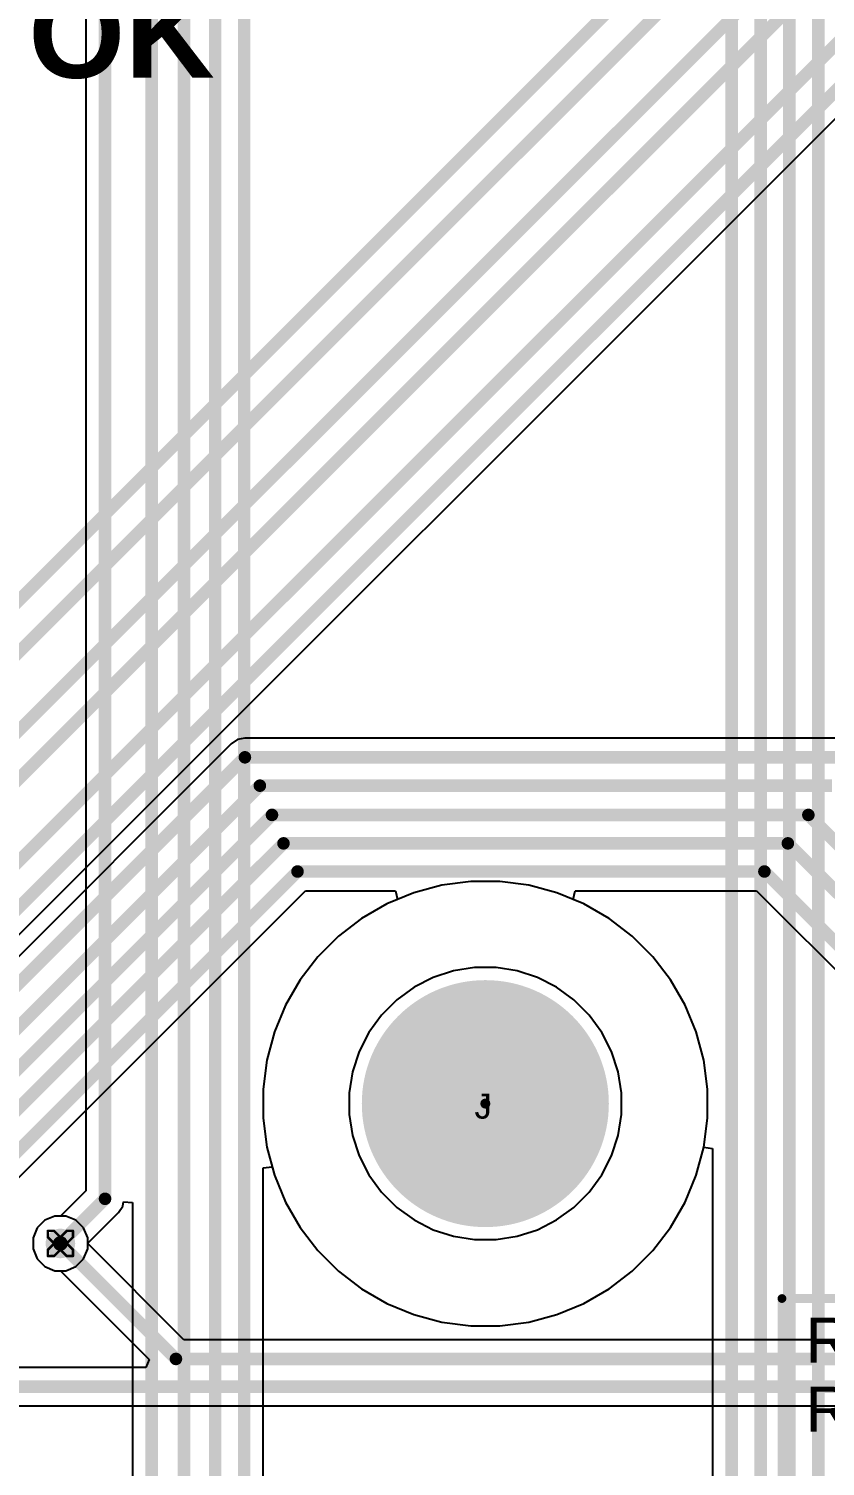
# Model space of a CAD drawing. Header units: inches. Extents: x -11 to 5379, y 0 to 5429.
# Drawn here: x 102.36 to 118.48, y 29.62 to 58.73 of the extents above; entities that cross this region are included whole.
import ezdxf

# ---------------------------------------------------------------- set-up
doc = ezdxf.new("R2010")
doc.units = ezdxf.units.IN
for name, color, linetype in [('Bottom Layer', 5, 'Continuous'), ('Bottom Solder', 6, 'Continuous'), ('Drill Drawing', 1, 'Continuous'), ('GND', 16, 'Continuous'), ('Pad Holes', 156, 'Continuous'), ('PWR', 76, 'Continuous'), ('Top Layer', 1, 'Continuous'), ('Top Overlay', 2, 'Continuous'), ('Top Solder', 216, 'Continuous'), ('Via Holes', 16, 'Continuous')]:
    doc.layers.add(name, color=color, linetype=linetype)
doc.styles.add('Arial', font='', dxfattribs={"height": 0.2})
doc.styles.add('Arial_Bold', font='', dxfattribs={"height": 0.2})
doc.styles.get('Arial').set_extended_font_data('Arial')
doc.styles.get('Arial_Bold').set_extended_font_data('Arial', bold=True)

msp = doc.modelspace()

# ---------------------------------------------------------------- hatches: boundary and pattern name
at = {"layer": 'Bottom Layer'}
h = msp.add_hatch(color=5, dxfattribs=at)
edge = h.paths.add_edge_path()
edge.add_arc((102.997, 34.135), 0.3, 0, 360)
at = {"layer": 'Bottom Solder'}
h = msp.add_hatch(color=6, dxfattribs=at)
edge = h.paths.add_edge_path()
edge.add_arc((111.598, 36.966), 0.102, 0, 360)
at = {"layer": 'GND'}
h = msp.add_hatch(color=16, dxfattribs=at)
edge = h.paths.add_edge_path()
edge.add_arc((102.997, 34.135), 0.3, 0, 360)
at = {"layer": 'Pad Holes'}
h = msp.add_hatch(color=7, dxfattribs=at)
edge = h.paths.add_edge_path()
edge.add_arc((111.598, 36.966), 2.5, 0, 360)
at = {"layer": 'PWR'}
h = msp.add_hatch(color=76, dxfattribs=at)
edge = h.paths.add_edge_path()
edge.add_arc((102.997, 34.135), 0.3, 0, 360)
at = {"layer": 'Top Layer'}
h = msp.add_hatch(color=1, dxfattribs=at)
edge = h.paths.add_edge_path()
edge.add_arc((102.997, 34.135), 0.3, 0, 360)
at = {"layer": 'Top Solder'}
h = msp.add_hatch(color=216, dxfattribs=at)
edge = h.paths.add_edge_path()
edge.add_arc((111.598, 36.966), 0.102, 0, 360)
at = {"layer": 'Via Holes'}
h = msp.add_hatch(color=7, dxfattribs=at)
edge = h.paths.add_edge_path()
edge.add_arc((102.997, 34.135), 0.15, 0, 360)

# ---------------------------------------------------------------- linework, layer by layer
at = {"layer": 'Bottom Layer'}
for p, q in [((103.512, 64.679), (103.512, 35.2)), ((110.718, 41.389), (110.148, 41.236)), ((111.303, 41.466), (110.718, 41.389)), ((111.598, 41.466), (111.303, 41.466)), ((111.893, 41.466), (111.598, 41.466)), ((112.478, 41.389), (111.893, 41.466)), ((113.048, 41.236), (112.478, 41.389)), ((110.148, 41.236), (109.603, 41.011)), ((113.593, 41.011), (113.048, 41.236)), ((109.603, 41.011), (109.093, 40.716)), ((114.103, 40.716), (113.593, 41.011)), ((109.093, 40.716), (108.625, 40.357)), ((114.571, 40.357), (114.103, 40.716)), ((108.625, 40.357), (108.207, 39.939)), ((114.989, 39.939), (114.571, 40.357)), ((108.207, 39.939), (107.848, 39.471)), ((115.348, 39.471), (114.989, 39.939)), ((107.848, 39.471), (107.553, 38.961)), ((115.643, 38.961), (115.348, 39.471)), ((107.553, 38.961), (107.328, 38.416)), ((115.868, 38.416), (115.643, 38.961)), ((107.328, 38.416), (107.175, 37.846)), ((116.021, 37.846), (115.868, 38.416)), ((107.175, 37.846), (107.098, 37.261)), ((116.098, 37.261), (116.021, 37.846)), ((107.098, 37.261), (107.098, 36.966)), ((116.098, 36.966), (116.098, 37.261)), ((107.098, 36.966), (107.098, 36.966)), ((107.098, 36.966), (107.098, 36.671)), ((116.098, 36.671), (116.098, 36.966)), ((107.098, 36.671), (107.175, 36.086)), ((116.021, 36.086), (116.098, 36.671)), ((107.175, 36.086), (107.328, 35.516)), ((115.868, 35.516), (116.021, 36.086)), ((115.868, 35.516), (116.021, 36.086)), ((116.021, 36.086), (116.195, 36.06)), ((116.195, 36.06), (116.195, 27.213)), ((107.104, 35.663), (107.282, 35.687)), ((107.104, 26.783), (107.104, 35.663)), ((107.282, 35.687), (107.328, 35.516)), ((107.328, 35.516), (107.553, 34.971)), ((107.328, 35.516), (107.553, 34.971)), ((115.643, 34.971), (115.868, 35.516)), ((115.643, 34.971), (115.868, 35.516)), ((103.512, 35.2), (103.002, 34.689)), ((104.259, 34.89), (104.277, 34.98)), ((104.277, 34.98), (104.455, 34.963)), ((104.455, 34.963), (104.455, 22.436)), ((107.553, 34.971), (107.848, 34.461)), ((107.553, 34.971), (107.848, 34.461)), ((115.348, 34.461), (115.643, 34.971)), ((115.348, 34.461), (115.643, 34.971)), ((102.887, 34.689), (102.683, 34.605)), ((103.002, 34.689), (102.887, 34.689)), ((103.551, 34.14), (104.175, 34.764)), ((104.175, 34.764), (104.259, 34.89)), ((102.527, 34.449), (102.443, 34.246)), ((102.683, 34.605), (102.527, 34.449)), ((107.848, 34.461), (108.207, 33.993)), ((107.848, 34.461), (108.207, 33.993)), ((114.989, 33.993), (115.348, 34.461)), ((114.989, 33.993), (115.348, 34.461)), ((102.443, 34.246), (102.443, 34.025)), ((103.551, 34.025), (103.551, 34.14)), ((102.443, 34.025), (102.527, 33.822)), ((102.527, 33.822), (102.683, 33.666)), ((103.311, 33.666), (103.467, 33.822)), ((103.467, 33.822), (103.551, 34.025)), ((108.207, 33.993), (108.625, 33.575)), ((108.207, 33.993), (108.625, 33.575)), ((114.571, 33.575), (114.989, 33.993)), ((114.571, 33.575), (114.989, 33.993)), ((102.683, 33.666), (102.887, 33.582)), ((102.887, 33.582), (103.107, 33.582)), ((103.107, 33.582), (103.311, 33.666)), ((108.625, 33.575), (109.093, 33.216)), ((108.625, 33.575), (109.093, 33.216)), ((114.103, 33.216), (114.571, 33.575)), ((114.103, 33.216), (114.571, 33.575)), ((109.093, 33.216), (109.603, 32.921)), ((109.093, 33.216), (109.603, 32.921)), ((113.593, 32.921), (114.103, 33.216)), ((113.593, 32.921), (114.103, 33.216)), ((109.603, 32.921), (110.148, 32.696)), ((109.603, 32.921), (110.148, 32.696)), ((113.048, 32.696), (113.593, 32.921)), ((113.048, 32.696), (113.593, 32.921)), ((110.148, 32.696), (110.718, 32.543)), ((110.148, 32.696), (110.718, 32.543)), ((112.478, 32.543), (113.048, 32.696)), ((112.478, 32.543), (113.048, 32.696)), ((110.718, 32.543), (111.303, 32.466)), ((110.718, 32.543), (111.303, 32.466)), ((111.303, 32.466), (111.598, 32.466)), ((111.303, 32.466), (111.893, 32.466)), ((111.598, 32.466), (111.893, 32.466)), ((111.893, 32.466), (112.478, 32.543)), ((111.893, 32.466), (112.478, 32.543))]:
    msp.add_line(p, q, dxfattribs=at)
for points in [[(116.584, 27.213, 0.254, 0.254, 0), (116.584, 67.873, 0.254, 0.254, 0)], [(117.17, 27.458, 0.254, 0.254, 0), (117.17, 67.617, 0.254, 0.254, 0)], [(117.751, 28.89, 0.254, 0.254, 0), (117.751, 67.395, 0.254, 0.254, 0)], [(118.338, 29.168, 0.254, 0.254, 0), (118.338, 67.126, 0.254, 0.254, 0)], [(103.9, 35.039, 0.254, 0.254, 0), (103.9, 64.84, 0.254, 0.254, 0)], [(104.843, 22.436, 0.254, 0.254, 0), (104.843, 62.816, 0.254, 0.254, 0)], [(105.499, 25.037, 0.254, 0.254, 0), (105.499, 62.464, 0.254, 0.254, 0)], [(106.129, 26.392, 0.254, 0.254, 0), (106.129, 62.142, 0.254, 0.254, 0)], [(106.716, 26.622, 0.254, 0.254, 0), (106.716, 61.76, 0.254, 0.254, 0)], [(102.997, 34.135, 0.254, 0.254, 0), (103.9, 35.039, 0.254, 0.254, 0)]]:
    msp.add_lwpolyline(points, format="xyseb", dxfattribs=at)
for points in [[(103.837, 35.039, 0.127, 0.127, 1), (103.964, 35.039, 0.127, 0.127, 1)], [(103.837, 35.039, 0.127, 0.127, 1), (103.964, 35.039, 0.127, 0.127, 1)], [(102.933, 34.135, 0.127, 0.127, 1), (103.061, 34.135, 0.127, 0.127, 1)]]:
    msp.add_lwpolyline(points, format="xyseb", close=True, dxfattribs=at)
at = {"layer": 'Drill Drawing'}
for points in [[(102.743, 34.262, 0.0508, 0.0508, 0), (102.743, 34.389, 0.0508, 0.0508, 0)], [(102.743, 34.389, 0.0508, 0.0508, 0), (102.87, 34.389, 0.0508, 0.0508, 0)], [(102.87, 34.389, 0.0508, 0.0508, 0), (102.997, 34.262, 0.0508, 0.0508, 0)], [(102.997, 34.262, 0.0508, 0.0508, 0), (103.124, 34.389, 0.0508, 0.0508, 0)], [(103.124, 34.389, 0.0508, 0.0508, 0), (103.251, 34.389, 0.0508, 0.0508, 0)], [(103.251, 34.262, 0.0508, 0.0508, 0), (103.251, 34.389, 0.0508, 0.0508, 0)], [(102.743, 34.262, 0.0508, 0.0508, 0), (102.87, 34.135, 0.0508, 0.0508, 0)], [(102.743, 34.008, 0.0508, 0.0508, 0), (102.87, 34.135, 0.0508, 0.0508, 0)], [(103.124, 34.135, 0.0508, 0.0508, 0), (103.251, 34.262, 0.0508, 0.0508, 0)], [(103.124, 34.135, 0.0508, 0.0508, 0), (103.251, 34.008, 0.0508, 0.0508, 0)], [(102.743, 33.881, 0.0508, 0.0508, 0), (102.743, 34.008, 0.0508, 0.0508, 0)], [(102.743, 33.881, 0.0508, 0.0508, 0), (102.87, 33.881, 0.0508, 0.0508, 0)], [(102.87, 33.881, 0.0508, 0.0508, 0), (102.997, 34.008, 0.0508, 0.0508, 0)], [(102.997, 34.008, 0.0508, 0.0508, 0), (103.124, 33.881, 0.0508, 0.0508, 0)], [(103.124, 33.881, 0.0508, 0.0508, 0), (103.251, 33.881, 0.0508, 0.0508, 0)], [(103.251, 33.881, 0.0508, 0.0508, 0), (103.251, 34.008, 0.0508, 0.0508, 0)]]:
    msp.add_lwpolyline(points, format="xyseb", dxfattribs=at)
for points in [[(102.73, 34.389, 0.0254, 0.0254, 1), (102.756, 34.389, 0.0254, 0.0254, 1)], [(102.73, 34.389, 0.0254, 0.0254, 1), (102.756, 34.389, 0.0254, 0.0254, 1)], [(102.857, 34.389, 0.0254, 0.0254, 1), (102.883, 34.389, 0.0254, 0.0254, 1)], [(102.857, 34.389, 0.0254, 0.0254, 1), (102.883, 34.389, 0.0254, 0.0254, 1)], [(103.111, 34.389, 0.0254, 0.0254, 1), (103.137, 34.389, 0.0254, 0.0254, 1)], [(103.111, 34.389, 0.0254, 0.0254, 1), (103.137, 34.389, 0.0254, 0.0254, 1)], [(103.238, 34.389, 0.0254, 0.0254, 1), (103.264, 34.389, 0.0254, 0.0254, 1)], [(103.238, 34.389, 0.0254, 0.0254, 1), (103.264, 34.389, 0.0254, 0.0254, 1)], [(102.73, 34.262, 0.0254, 0.0254, 1), (102.756, 34.262, 0.0254, 0.0254, 1)], [(102.73, 34.262, 0.0254, 0.0254, 1), (102.756, 34.262, 0.0254, 0.0254, 1)], [(102.857, 34.135, 0.0254, 0.0254, 1), (102.883, 34.135, 0.0254, 0.0254, 1)], [(102.857, 34.135, 0.0254, 0.0254, 1), (102.883, 34.135, 0.0254, 0.0254, 1)], [(102.984, 34.262, 0.0254, 0.0254, 1), (103.01, 34.262, 0.0254, 0.0254, 1)], [(102.984, 34.262, 0.0254, 0.0254, 1), (103.01, 34.262, 0.0254, 0.0254, 1)], [(103.111, 34.135, 0.0254, 0.0254, 1), (103.137, 34.135, 0.0254, 0.0254, 1)], [(103.111, 34.135, 0.0254, 0.0254, 1), (103.137, 34.135, 0.0254, 0.0254, 1)], [(103.238, 34.262, 0.0254, 0.0254, 1), (103.264, 34.262, 0.0254, 0.0254, 1)], [(103.238, 34.262, 0.0254, 0.0254, 1), (103.264, 34.262, 0.0254, 0.0254, 1)], [(102.73, 34.008, 0.0254, 0.0254, 1), (102.756, 34.008, 0.0254, 0.0254, 1)], [(102.73, 34.008, 0.0254, 0.0254, 1), (102.756, 34.008, 0.0254, 0.0254, 1)], [(102.73, 33.881, 0.0254, 0.0254, 1), (102.756, 33.881, 0.0254, 0.0254, 1)], [(102.73, 33.881, 0.0254, 0.0254, 1), (102.756, 33.881, 0.0254, 0.0254, 1)], [(102.857, 33.881, 0.0254, 0.0254, 1), (102.883, 33.881, 0.0254, 0.0254, 1)], [(102.857, 33.881, 0.0254, 0.0254, 1), (102.883, 33.881, 0.0254, 0.0254, 1)], [(102.984, 34.008, 0.0254, 0.0254, 1), (103.01, 34.008, 0.0254, 0.0254, 1)], [(102.984, 34.008, 0.0254, 0.0254, 1), (103.01, 34.008, 0.0254, 0.0254, 1)], [(103.111, 33.881, 0.0254, 0.0254, 1), (103.137, 33.881, 0.0254, 0.0254, 1)], [(103.111, 33.881, 0.0254, 0.0254, 1), (103.137, 33.881, 0.0254, 0.0254, 1)], [(103.238, 34.008, 0.0254, 0.0254, 1), (103.264, 34.008, 0.0254, 0.0254, 1)], [(103.238, 34.008, 0.0254, 0.0254, 1), (103.264, 34.008, 0.0254, 0.0254, 1)], [(103.238, 33.881, 0.0254, 0.0254, 1), (103.264, 33.881, 0.0254, 0.0254, 1)], [(103.238, 33.881, 0.0254, 0.0254, 1), (103.264, 33.881, 0.0254, 0.0254, 1)]]:
    msp.add_lwpolyline(points, format="xyseb", close=True, dxfattribs=at)
at = {"layer": 'GND'}
for p, q in [((110.953, 39.652), (110.541, 39.518)), ((111.381, 39.72), (110.953, 39.652)), ((111.815, 39.72), (111.381, 39.72)), ((112.243, 39.652), (111.815, 39.72)), ((112.655, 39.518), (112.243, 39.652)), ((110.155, 39.321), (109.804, 39.067)), ((110.541, 39.518), (110.155, 39.321)), ((113.041, 39.321), (112.655, 39.518)), ((113.392, 39.067), (113.041, 39.321)), ((109.804, 39.067), (109.497, 38.76)), ((113.699, 38.76), (113.392, 39.067)), ((109.497, 38.76), (109.243, 38.409)), ((113.953, 38.409), (113.699, 38.76)), ((109.243, 38.409), (109.046, 38.023)), ((114.15, 38.023), (113.953, 38.409)), ((109.046, 38.023), (108.912, 37.611)), ((114.284, 37.611), (114.15, 38.023)), ((108.912, 37.611), (108.844, 37.183)), ((114.352, 37.183), (114.284, 37.611)), ((108.844, 37.183), (108.844, 36.749)), ((114.352, 36.749), (114.352, 37.183)), ((108.844, 36.749), (108.912, 36.321)), ((114.284, 36.321), (114.352, 36.749)), ((108.912, 36.321), (109.046, 35.909)), ((114.15, 35.909), (114.284, 36.321)), ((109.046, 35.909), (109.243, 35.523)), ((113.953, 35.523), (114.15, 35.909)), ((109.243, 35.523), (109.497, 35.172)), ((113.699, 35.172), (113.953, 35.523)), ((109.497, 35.172), (109.804, 34.865)), ((113.392, 34.865), (113.699, 35.172)), ((102.887, 34.689), (102.683, 34.605)), ((103.107, 34.689), (102.887, 34.689)), ((103.311, 34.605), (103.107, 34.689)), ((109.804, 34.865), (110.155, 34.611)), ((113.041, 34.611), (113.392, 34.865)), ((102.527, 34.449), (102.443, 34.246)), ((102.683, 34.605), (102.527, 34.449)), ((103.467, 34.449), (103.311, 34.605)), ((103.551, 34.246), (103.467, 34.449)), ((110.155, 34.611), (110.541, 34.414)), ((110.541, 34.414), (110.953, 34.28)), ((112.243, 34.28), (112.655, 34.414)), ((112.655, 34.414), (113.041, 34.611)), ((102.443, 34.246), (102.443, 34.025)), ((103.551, 34.025), (103.551, 34.246)), ((110.953, 34.28), (111.381, 34.212)), ((111.381, 34.212), (111.815, 34.212)), ((111.815, 34.212), (112.243, 34.28)), ((102.443, 34.025), (102.527, 33.822)), ((102.527, 33.822), (102.683, 33.666)), ((103.311, 33.666), (103.467, 33.822)), ((103.467, 33.822), (103.551, 34.025)), ((102.683, 33.666), (102.887, 33.582)), ((102.887, 33.582), (103.107, 33.582)), ((103.107, 33.582), (103.311, 33.666))]:
    msp.add_line(p, q, dxfattribs=at)
at = {"layer": 'PWR'}
for p, q in [((110.953, 39.652), (110.541, 39.518)), ((111.381, 39.72), (110.953, 39.652)), ((111.815, 39.72), (111.381, 39.72)), ((112.243, 39.652), (111.815, 39.72)), ((112.655, 39.518), (112.243, 39.652)), ((110.155, 39.321), (109.804, 39.067)), ((110.541, 39.518), (110.155, 39.321)), ((113.041, 39.321), (112.655, 39.518)), ((113.392, 39.067), (113.041, 39.321)), ((109.804, 39.067), (109.497, 38.76)), ((113.699, 38.76), (113.392, 39.067)), ((109.497, 38.76), (109.243, 38.409)), ((113.953, 38.409), (113.699, 38.76)), ((109.243, 38.409), (109.046, 38.023)), ((114.15, 38.023), (113.953, 38.409)), ((109.046, 38.023), (108.912, 37.611)), ((114.284, 37.611), (114.15, 38.023)), ((108.912, 37.611), (108.844, 37.183)), ((114.352, 37.183), (114.284, 37.611)), ((108.844, 37.183), (108.844, 36.749)), ((114.352, 36.749), (114.352, 37.183)), ((108.844, 36.749), (108.912, 36.321)), ((114.284, 36.321), (114.352, 36.749)), ((108.912, 36.321), (109.046, 35.909)), ((114.15, 35.909), (114.284, 36.321)), ((109.046, 35.909), (109.243, 35.523)), ((113.953, 35.523), (114.15, 35.909)), ((109.243, 35.523), (109.497, 35.172)), ((113.699, 35.172), (113.953, 35.523)), ((109.497, 35.172), (109.804, 34.865)), ((113.392, 34.865), (113.699, 35.172)), ((102.887, 34.689), (102.683, 34.605)), ((103.107, 34.689), (102.887, 34.689)), ((103.311, 34.605), (103.107, 34.689)), ((109.804, 34.865), (110.155, 34.611)), ((113.041, 34.611), (113.392, 34.865)), ((102.527, 34.449), (102.443, 34.246)), ((102.683, 34.605), (102.527, 34.449)), ((103.467, 34.449), (103.311, 34.605)), ((103.551, 34.246), (103.467, 34.449)), ((110.155, 34.611), (110.541, 34.414)), ((110.541, 34.414), (110.953, 34.28)), ((112.243, 34.28), (112.655, 34.414)), ((112.655, 34.414), (113.041, 34.611)), ((102.443, 34.246), (102.443, 34.025)), ((103.551, 34.025), (103.551, 34.246)), ((110.953, 34.28), (111.381, 34.212)), ((111.381, 34.212), (111.815, 34.212)), ((111.815, 34.212), (112.243, 34.28)), ((102.443, 34.025), (102.527, 33.822)), ((102.527, 33.822), (102.683, 33.666)), ((103.311, 33.666), (103.467, 33.822)), ((103.467, 33.822), (103.551, 34.025)), ((102.683, 33.666), (102.887, 33.582)), ((102.887, 33.582), (103.107, 33.582)), ((103.107, 33.582), (103.311, 33.666))]:
    msp.add_line(p, q, dxfattribs=at)
at = {"layer": 'Top Layer'}
for p, q in [((99.649, 37.88), (119.013, 57.244)), ((106.456, 44.251), (99.778, 37.573)), ((106.582, 44.336), (106.456, 44.251)), ((106.731, 44.365), (106.582, 44.336)), ((119.036, 44.365), (106.731, 44.365)), ((110.718, 41.389), (110.148, 41.236)), ((111.303, 41.466), (110.718, 41.389)), ((111.598, 41.466), (111.303, 41.466)), ((111.893, 41.466), (111.598, 41.466)), ((112.478, 41.389), (111.893, 41.466)), ((113.048, 41.236), (112.478, 41.389)), ((101.337, 34.657), (107.957, 41.277)), ((107.957, 41.277), (109.781, 41.277)), ((110.148, 41.236), (109.603, 41.011)), ((109.817, 41.099), (109.603, 41.011)), ((109.781, 41.277), (109.817, 41.099)), ((113.593, 41.011), (113.048, 41.236)), ((113.379, 41.099), (113.415, 41.277)), ((113.593, 41.011), (113.379, 41.099)), ((113.415, 41.277), (117.086, 41.277)), ((117.086, 41.277), (126.013, 32.35)), ((109.603, 41.011), (109.093, 40.716)), ((109.603, 41.011), (109.093, 40.716)), ((114.103, 40.716), (113.593, 41.011)), ((114.103, 40.716), (113.593, 41.011)), ((109.093, 40.716), (108.625, 40.357)), ((109.093, 40.716), (108.625, 40.357)), ((114.571, 40.357), (114.103, 40.716)), ((114.571, 40.357), (114.103, 40.716)), ((108.625, 40.357), (108.207, 39.939)), ((108.625, 40.357), (108.207, 39.939)), ((114.989, 39.939), (114.571, 40.357)), ((114.989, 39.939), (114.571, 40.357)), ((108.207, 39.939), (107.848, 39.471)), ((108.207, 39.939), (107.848, 39.471)), ((115.348, 39.471), (114.989, 39.939)), ((115.348, 39.471), (114.989, 39.939)), ((107.848, 39.471), (107.553, 38.961)), ((107.848, 39.471), (107.553, 38.961)), ((115.643, 38.961), (115.348, 39.471)), ((115.643, 38.961), (115.348, 39.471)), ((107.553, 38.961), (107.328, 38.416)), ((107.553, 38.961), (107.328, 38.416)), ((115.868, 38.416), (115.643, 38.961)), ((115.868, 38.416), (115.643, 38.961)), ((107.328, 38.416), (107.175, 37.846)), ((107.328, 38.416), (107.175, 37.846)), ((116.021, 37.846), (115.868, 38.416)), ((116.021, 37.846), (115.868, 38.416)), ((107.175, 37.846), (107.098, 37.261)), ((107.175, 37.846), (107.098, 37.261)), ((116.098, 37.261), (116.021, 37.846)), ((116.098, 37.261), (116.021, 37.846)), ((107.098, 37.261), (107.098, 36.966)), ((107.098, 37.261), (107.098, 36.671)), ((116.098, 36.966), (116.098, 37.261)), ((116.098, 36.671), (116.098, 37.261)), ((107.098, 36.966), (107.098, 36.966)), ((107.098, 36.966), (107.098, 36.671)), ((116.098, 36.671), (116.098, 36.966)), ((107.098, 36.671), (107.175, 36.086)), ((107.098, 36.671), (107.175, 36.086)), ((116.021, 36.086), (116.098, 36.671)), ((116.021, 36.086), (116.098, 36.671)), ((107.175, 36.086), (107.328, 35.516)), ((107.175, 36.086), (107.328, 35.516)), ((115.868, 35.516), (116.021, 36.086)), ((115.868, 35.516), (116.021, 36.086)), ((107.328, 35.516), (107.553, 34.971)), ((107.328, 35.516), (107.553, 34.971)), ((115.643, 34.971), (115.868, 35.516)), ((115.643, 34.971), (115.868, 35.516)), ((107.553, 34.971), (107.848, 34.461)), ((107.553, 34.971), (107.848, 34.461)), ((115.348, 34.461), (115.643, 34.971)), ((115.348, 34.461), (115.643, 34.971)), ((102.887, 34.689), (102.683, 34.605)), ((103.107, 34.689), (102.887, 34.689)), ((103.311, 34.605), (103.107, 34.689)), ((102.527, 34.449), (102.443, 34.246)), ((102.683, 34.605), (102.527, 34.449)), ((103.467, 34.449), (103.311, 34.605)), ((103.551, 34.246), (103.467, 34.449)), ((107.848, 34.461), (108.207, 33.993)), ((107.848, 34.461), (108.207, 33.993)), ((114.989, 33.993), (115.348, 34.461)), ((114.989, 33.993), (115.348, 34.461)), ((102.443, 34.246), (102.443, 34.025)), ((103.551, 34.131), (103.551, 34.246)), ((105.496, 32.185), (103.551, 34.131)), ((102.443, 34.025), (102.527, 33.822)), ((102.527, 33.822), (102.683, 33.666)), ((108.207, 33.993), (108.625, 33.575)), ((108.207, 33.993), (108.625, 33.575)), ((114.571, 33.575), (114.989, 33.993)), ((114.571, 33.575), (114.989, 33.993)), ((102.683, 33.666), (102.887, 33.582)), ((102.887, 33.582), (103.002, 33.582)), ((103.002, 33.582), (104.797, 31.786)), ((108.625, 33.575), (109.093, 33.216)), ((108.625, 33.575), (109.093, 33.216)), ((114.103, 33.216), (114.571, 33.575)), ((114.103, 33.216), (114.571, 33.575)), ((109.093, 33.216), (109.603, 32.921)), ((109.093, 33.216), (109.603, 32.921)), ((113.593, 32.921), (114.103, 33.216)), ((113.593, 32.921), (114.103, 33.216)), ((109.603, 32.921), (110.148, 32.696)), ((109.603, 32.921), (110.148, 32.696)), ((113.048, 32.696), (113.593, 32.921)), ((113.048, 32.696), (113.593, 32.921)), ((110.148, 32.696), (110.718, 32.543)), ((110.148, 32.696), (110.718, 32.543)), ((112.478, 32.543), (113.048, 32.696)), ((112.478, 32.543), (113.048, 32.696)), ((110.718, 32.543), (111.303, 32.466)), ((110.718, 32.543), (111.303, 32.466)), ((111.303, 32.466), (111.598, 32.466)), ((111.303, 32.466), (111.893, 32.466)), ((111.598, 32.466), (111.893, 32.466)), ((111.893, 32.466), (112.478, 32.543)), ((111.893, 32.466), (112.478, 32.543)), ((125.945, 32.185), (105.496, 32.185)), ((104.797, 31.786), (104.729, 31.622)), ((104.729, 31.622), (77.46, 31.622)), ((77.621, 30.845), (134.491, 30.845))]:
    msp.add_line(p, q, dxfattribs=at)
for points in [[(97.011, 42.008, 0.254, 0.254, 0), (117.588, 62.586, 0.254, 0.254, 0)], [(97.455, 41.405, 0.254, 0.254, 0), (117.645, 61.595, 0.254, 0.254, 0)], [(98.074, 40.437, 0.254, 0.254, 0), (118.229, 60.592, 0.254, 0.254, 0)], [(98.365, 39.751, 0.254, 0.254, 0), (118.251, 59.637, 0.254, 0.254, 0)], [(99.072, 38.79, 0.254, 0.254, 0), (118.906, 58.623, 0.254, 0.254, 0)], [(99.374, 38.155, 0.254, 0.254, 0), (118.852, 57.633, 0.254, 0.254, 0)], [(99.939, 37.185, 0.254, 0.254, 0), (106.731, 43.977, 0.254, 0.254, 0)], [(106.731, 43.977, 0.254, 0.254, 0), (119.036, 43.977, 0.254, 0.254, 0)], [(100.25, 36.619, 0.254, 0.254, 0), (107.034, 43.403, 0.254, 0.254, 0)], [(107.034, 43.403, 0.254, 0.254, 0), (118.618, 43.403, 0.254, 0.254, 0)], [(100.532, 36.063, 0.254, 0.254, 0), (107.28, 42.811, 0.254, 0.254, 0)], [(107.28, 42.811, 0.254, 0.254, 0), (118.137, 42.811, 0.254, 0.254, 0)], [(118.137, 42.811, 0.254, 0.254, 0), (126.63, 34.318, 0.254, 0.254, 0)], [(100.786, 35.508, 0.254, 0.254, 0), (107.513, 42.235, 0.254, 0.254, 0)], [(107.513, 42.235, 0.254, 0.254, 0), (117.722, 42.235, 0.254, 0.254, 0)], [(117.722, 42.235, 0.254, 0.254, 0), (126.245, 33.711, 0.254, 0.254, 0)], [(101.063, 34.931, 0.254, 0.254, 0), (107.797, 41.665, 0.254, 0.254, 0)], [(107.797, 41.665, 0.254, 0.254, 0), (117.247, 41.665, 0.254, 0.254, 0)], [(117.247, 41.665, 0.254, 0.254, 0), (126.549, 32.363, 0.254, 0.254, 0)], [(102.997, 34.135, 0.254, 0.254, 0), (105.335, 31.797, 0.254, 0.254, 0)], [(105.335, 31.797, 0.254, 0.254, 0), (145.558, 31.797, 0.254, 0.254, 0)], [(77.46, 31.234, 0.254, 0.254, 0), (161.155, 31.234, 0.254, 0.254, 0)]]:
    msp.add_lwpolyline(points, format="xyseb", dxfattribs=at)
for points in [[(106.668, 43.977, 0.127, 0.127, 1), (106.795, 43.977, 0.127, 0.127, 1)], [(106.668, 43.977, 0.127, 0.127, 1), (106.795, 43.977, 0.127, 0.127, 1)], [(106.971, 43.403, 0.127, 0.127, 1), (107.098, 43.403, 0.127, 0.127, 1)], [(106.971, 43.403, 0.127, 0.127, 1), (107.098, 43.403, 0.127, 0.127, 1)], [(107.216, 42.811, 0.127, 0.127, 1), (107.343, 42.811, 0.127, 0.127, 1)], [(107.216, 42.811, 0.127, 0.127, 1), (107.343, 42.811, 0.127, 0.127, 1)], [(118.073, 42.811, 0.127, 0.127, 1), (118.2, 42.811, 0.127, 0.127, 1)], [(118.073, 42.811, 0.127, 0.127, 1), (118.2, 42.811, 0.127, 0.127, 1)], [(107.449, 42.235, 0.127, 0.127, 1), (107.576, 42.235, 0.127, 0.127, 1)], [(107.449, 42.235, 0.127, 0.127, 1), (107.576, 42.235, 0.127, 0.127, 1)], [(117.658, 42.235, 0.127, 0.127, 1), (117.785, 42.235, 0.127, 0.127, 1)], [(117.658, 42.235, 0.127, 0.127, 1), (117.785, 42.235, 0.127, 0.127, 1)], [(107.733, 41.665, 0.127, 0.127, 1), (107.86, 41.665, 0.127, 0.127, 1)], [(107.733, 41.665, 0.127, 0.127, 1), (107.86, 41.665, 0.127, 0.127, 1)], [(117.183, 41.665, 0.127, 0.127, 1), (117.31, 41.665, 0.127, 0.127, 1)], [(117.183, 41.665, 0.127, 0.127, 1), (117.31, 41.665, 0.127, 0.127, 1)], [(102.933, 34.135, 0.127, 0.127, 1), (103.061, 34.135, 0.127, 0.127, 1)], [(105.272, 31.797, 0.127, 0.127, 1), (105.399, 31.797, 0.127, 0.127, 1)], [(105.272, 31.797, 0.127, 0.127, 1), (105.399, 31.797, 0.127, 0.127, 1)]]:
    msp.add_lwpolyline(points, format="xyseb", close=True, dxfattribs=at)
at = {"layer": 'Top Overlay'}
for points in [[(117.602, 33.02, 0.178, 0.178, 0), (121.666, 33.02, 0.178, 0.178, 0)], [(117.602, 28.276, 0.178, 0.178, 0), (117.602, 33.02, 0.178, 0.178, 0)]]:
    msp.add_lwpolyline(points, format="xyseb", dxfattribs=at)
msp.add_lwpolyline([(117.558, 33.02, 0.0889, 0.0889, 1), (117.646, 33.02, 0.0889, 0.0889, 1)], format="xyseb", close=True, dxfattribs=at)
msp.add_lwpolyline([(117.558, 33.02, 0.0889, 0.0889, 1), (117.646, 33.02, 0.0889, 0.0889, 1)], format="xyseb", close=True, dxfattribs=at)

# ---------------------------------------------------------------- texts
at = {"layer": 'Drill Drawing', "style": 'Arial'}
msp.add_text('J', height=0.508, dxfattribs=at).set_placement((111.378, 36.661))
at = {"layer": 'Top Overlay'}
for s, height, style, p in [('VBUS OK', 1.8, 'Arial_Bold', (94.666, 57.734)), ('R218', 0.9144, 'Arial', (118.078, 31.719)), ('R216', 0.9144, 'Arial', (118.078, 30.322))]:
    msp.add_text(s, height=height, dxfattribs=dict(at, style=style)).set_placement(p)

doc.saveas('drawing.dxf')
